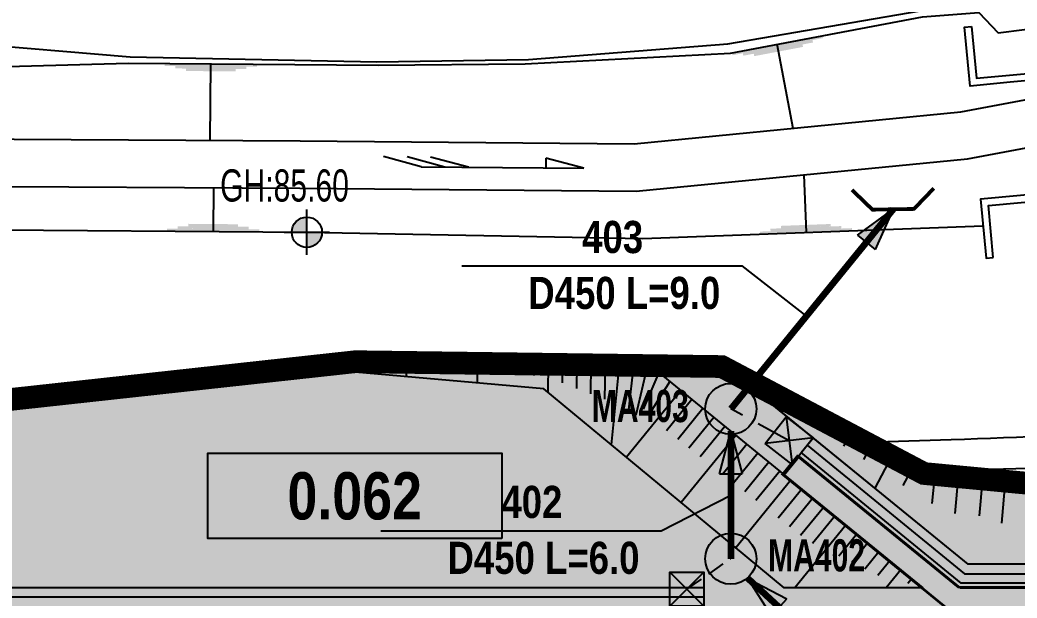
# Model space of a CAD drawing. Header units: inches. Extents: x 7998 to 323252, y 7981 to 229604.
# Drawn here: x 146476 to 188647, y 154854 to 179305 of the extents above; entities that cross this region are included whole.
import ezdxf
from ezdxf.enums import TextEntityAlignment as Align
from ezdxf.xclip import XClip

# ---------------------------------------------------------------- set-up
doc = ezdxf.new("R2010")
doc.units = ezdxf.units.IN
doc.header["$MEASUREMENT"] = 0
doc.header["$XCLIPFRAME"] = 0
doc.linetypes.add('DASHED', pattern=[0.75, 0.5, -0.25])
doc.linetypes.add('PHANTOM', pattern=[25, 20, -1, 1, -1, 1, -1])
for name, color, linetype in [('-00 기호-우수-U형플륨관D200', 4, 'Continuous'), ('CD_BASIN AREA', 30, 'Continuous'), ('CD_BASIN AREA_TEXT', 240, 'Continuous'), ('CD_BOX', 130, 'Continuous'), ('CD_MH_D900', 100, 'Continuous'), ('CD_MH_TEXT', 100, 'Continuous'), ('CD_PIPE_TEXT', 93, 'Continuous'), ('CD_PIPE_흄관', 100, 'Continuous'), ('CD_S GULLY 500', 90, 'Continuous'), ('CD_SUBDRAIN PIPE D250', 50, 'DASHED'), ('CE_GH', 240, 'Continuous'), ('CE_PROPERTY LINE', 2, 'PHANTOM'), ('XREF_BASE$0$0-녹지', 71, 'Continuous'), ('XREF_BASE$0$1-1CON', 35, 'Continuous'), ('XREF_BASE$0$1-5CON', 30, 'Continuous'), ('XREF_BASE$0$1-HY', 8, 'Continuous'), ('XREF_BASE$0$1-ROAD', 1, 'Continuous'), ('XREF_BASE$0$1-낙차구조물', 7, 'Continuous'), ('XREF_BASE$0$1-물선', 5, 'Continuous'), ('XREF_BASE$0$CE-SLOP-FILL', 1, 'Continuous'), ('XREF_BASE$0$NR', 7, 'Continuous'), ('XREF_BASE$0$절토옹벽', 2, 'Continuous'), ('XREF_BASE$0$지상1층 평면도$0$A-PK', 6, 'Continuous'), ('날개벽', 3, 'Continuous')]:
    doc.layers.add(name, color=color, linetype=linetype)
doc.layers.add('CE_GH_TEXT', color=2, linetype='Continuous', lineweight=20)
doc.styles.get("Standard").update_dxf_attribs({"font": 'txt', "bigfont": 'whgtxt.shx'})
doc.styles.add('나눔고딕B', font='나눔고딕BOLD.TTF')
doc.styles.add('나눔고딕N', font='나눔고딕.TTF')
doc.styles.add('휴먼엑스포', font='HMFMMUEX.TTC')
doc.linetypes.add('U', pattern='A,0.5,-0.0645,["U",휴먼엑스포,S=0.4,R=0,X=0,Y=-0.2],-0.4355,0.25', length=1.25)
doc.dimstyles.new('ISO-25', dxfattribs={"dimtxt": 2.5, "dimasz": 2.5, "dimexe": 1.25, "dimexo": 0.625, "dimtad": 1, "dimtxsty": 'Standard', "dimcen": 2.5, "dimadec": 0, "dimazin": 0, "dimtfac": 1, "dimtmove": 0, "dimatfit": 3, "dimfxl": 1, "dimarcsym": 0})

# ---------------------------------------------------------------- blocks, each defined once
blk = doc.blocks.new('XREF_BASE$0$XREF_BASE$0$A$C5E376D50')
at = {"layer": 'Defpoints', "color": 8, "linetype": 'Continuous', "flags": 128}
blk.add_lwpolyline([(360346, 223424), (363071, 246497), (359200, 258788), (354548, 315113), (347614, 310711), (345903, 311867), (339610, 313429), (331652, 314184), (323101, 318712), (307605, 318926), (287145, 316698), (275910, 312898), (273752, 317089), (262907, 326413), (241927, 330849), (227766, 320223), (223487, 311370)], dxfattribs=at)
blk = doc.blocks.new('XREF_BASE$0$A$C19E135C4')
at = {"layer": 'XREF_BASE$0$1-물선', "color": 8, "linetype": 'Continuous'}
for p, q in [((1.605, 0), (0, 0.416)), ((2.605, 0), (1, 0.416)), ((1.605, 0), (8.479, 0)), ((3.605, 0), (2, 0.416)), ((8.479, 0), (6.874, 0.416))]:
    blk.add_line(p, q, dxfattribs=at)
blk.add_lwpolyline([(6.874, 0.416), (6.874, 0)], dxfattribs=at)
blk = doc.blocks.new('XREF_BASE$0$A$C6A6F38D5')
h = blk.add_hatch(color=253)
h.dxf.hatch_style = 1
h.paths.add_polyline_path([(141950, 136597), (123154, 136587), (116343, 142136), (115711, 141361), (122798, 135586), (140951, 135597), (140966, 108197), (141966, 108197)])
at = {"layer": 'Defpoints', "ltscale": 150, "flags": 128}
blk.add_lwpolyline([(150371, 50641), (153097, 73715), (149225, 86006), (144573, 142330), (137639, 137929), (135928, 139085), (129635, 140647), (121677, 141402), (113127, 145930), (97630, 146144), (77170, 143916)], dxfattribs=at)
at = {"layer": 'XREF_BASE$0$1-1CON', "color": 251, "linetype": 'Continuous', "elevation": 89000}
blk.add_lwpolyline([(85475, 144671), (85453, 144672)], dxfattribs=at)
at = {"layer": 'XREF_BASE$0$CE-SLOP-FILL', "color": 251}
for p, q in [((95627, 145926), (95644, 145771)), ((96223, 145991), (96243, 145817)), ((96820, 146056), (96865, 145654)), ((97416, 146121), (97440, 145910)), ((98012, 146139), (98008, 145911)), ((98611, 146130), (98608, 145880)), ((99211, 146122), (99208, 145850)), ((99811, 146114), (99803, 145495)), ((100411, 146106), (100407, 145788)), ((101011, 146097), (101007, 145757)), ((101611, 146089), (101606, 145727)), ((102211, 146081), (102206, 145696)), ((102811, 146072), (102799, 145228)), ((103411, 146064), (103405, 145634)), ((104011, 146056), (104005, 145603)), ((104611, 146047), (104604, 145573)), ((105211, 146039), (105204, 145542)), ((105811, 146031), (105794, 144845)), ((106411, 146023), (106400, 145225)), ((107011, 146014), (106997, 144998)), ((107611, 146006), (107594, 144771)), ((108211, 145998), (108190, 144544)), ((108808, 145989), (108475, 142616)), ((109408, 145981), (109208, 144090)), ((110004, 145973), (109513, 143863)), ((92048, 145536), (92052, 145494)), ((92644, 145601), (92651, 145540)), ((93241, 145666), (93250, 145586)), ((93837, 145731), (93860, 145528)), ((94434, 145796), (94447, 145679)), ((95030, 145861), (95045, 145725)), ((110491, 145665), (109826, 144121)), ((91451, 145469), (91454, 145448)), ((110956, 145286), (110098, 143948)), ((111421, 144906), (109119, 142084)), ((111886, 144527), (110810, 143208)), ((112351, 144148), (111282, 142838)), ((112816, 143769), (111755, 142468)), ((113281, 143389), (112227, 142098)), ((113746, 143010), (111431, 140173)), ((114211, 142631), (113173, 141358)), ((114675, 142252), (113645, 140989)), ((115140, 141872), (114118, 140619)), ((115605, 141493), (114590, 140249)), ((116070, 141114), (113742, 138260)), ((116535, 140735), (115536, 139509)), ((117000, 140355), (116008, 139139)), ((117465, 139976), (116481, 138769)), ((117930, 139597), (116985, 138438)), ((118395, 139218), (116230, 136563)), ((118860, 138838), (118092, 137897)), ((119325, 138459), (118646, 137627)), ((119790, 138080), (119200, 137357)), ((120255, 137701), (119754, 137087)), ((120720, 137321), (120101, 136563)), ((121184, 136942), (121023, 136744))]:
    blk.add_line(p, q, dxfattribs=at)
at = {"layer": 'XREF_BASE$0$CE-SLOP-FILL', "color": 251, "linetype": 'ByBlock'}
for p, q in [((123571, 137556), (113637, 145660)), ((114136, 145375), (114112, 145330)), ((115020, 144907), (114949, 144774)), ((115912, 144455), (115669, 143997)), ((116787, 143972), (116624, 143662)), ((117679, 143519), (117461, 143106)), ((118555, 143037), (118298, 142550)), ((119447, 142583), (119135, 141994)), ((120330, 142115), (119622, 140775)), ((121214, 141647), (120810, 140883)), ((122151, 141365), (122034, 140135)), ((123146, 141271), (122998, 139707)), ((123146, 141271), (123146, 141270)), ((124176, 141174), (124028, 139610)), ((125137, 141083), (124971, 139292))]:
    blk.add_line(p, q, dxfattribs=at)
at = {"layer": 'XREF_BASE$0$CE-SLOP-FILL', "color": 251}
for points in [[(90855, 145406), (97630, 146144), (110116, 145971), (115791, 141342), (115791, 141342), (121649, 136563)], [(121649, 136563), (115791, 136563), (112578, 139225), (105617, 144978), (97644, 145687), (90855, 145406)]]:
    blk.add_lwpolyline(points, dxfattribs=at)
at = {"layer": 'XREF_BASE$0$CE-SLOP-FILL', "color": 251, "linetype": 'ByBlock', "flags": 128}
for points in [[(145061, 136424), (144573, 142330), (137639, 137929), (135928, 139085), (129635, 140647), (121677, 141402), (113637, 145660)], [(139333, 42081), (139333, 49150), (143186, 49150), (143186, 62215), (149516, 62215), (149516, 74025), (143011, 74025), (143011, 102558), (143011, 108156), (143011, 137556), (123571, 137556), (113692, 145615)]]:
    blk.add_lwpolyline(points, dxfattribs=at)
at = {"layer": 'XREF_BASE$0$절토옹벽', "color": 8, "linetype": 'ByBlock', "ltscale": 5, "flags": 128}
blk.add_lwpolyline([(116343, 142136, 100, 100, 0), (115711, 141361, 100, 100, 0), (122798, 135586, 100, 100, 0), (140951, 135597, 100, 100, 0), (140966, 108197, 100, 100, 0), (141966, 108197, 100, 100, 0), (141950, 136597, 100, 100, 0), (123154, 136587, 100, 100, 0)], format="xyseb", close=True, dxfattribs=at)
blk = doc.blocks.new('XREF_BASE$0$A$C55BF2D68')
at = {"layer": 'Defpoints', "color": 8, "elevation": 103000, "flags": 128}
blk.add_lwpolyline([(144915, 50641), (147641, 73715), (143769, 86006), (139117, 142330), (132183, 137929), (130472, 139085), (124179, 140647), (116221, 141402), (107671, 145930), (92175, 146144), (71714, 143916), (60480, 140116), (58322, 144307), (47476, 153630), (26496, 158067)], dxfattribs=at)
blk = doc.blocks.new('XREF_BASE', base_point=(0, 0))
at = {"layer": 'XREF_BASE$0$0-녹지'}
h = blk.add_hatch(color=254, dxfattribs=at)
h.dxf.hatch_style = 1
edge = h.paths.add_edge_path()
edge.add_arc((133461, 52569), 17500, 296.8893, 329.8113)
edge.add_arc((160256, 36981), 13500, 90.087, 149.8113, ccw=False)
edge.add_line((160236, 50481), (160682, 50481))
edge.add_line((160682, 50481), (160682, 45292))
edge.add_line((160682, 45292), (176682, 45301))
edge.add_line((176682, 45301), (184808, 50635))
edge.add_line((184808, 50635), (200764, 63591))
edge.add_line((200764, 63591), (200122, 64430))
edge.add_line((200122, 64430), (200872, 65038))
edge.add_line((200872, 65038), (200872, 68885))
edge.add_line((200872, 68885), (205269, 68885))
edge.add_line((205269, 68885), (205269, 81694))
edge.add_line((205269, 81694), (211599, 81694))
edge.add_line((211599, 81694), (211599, 91785))
edge.add_line((211599, 91785), (205269, 91785))
edge.add_line((205269, 91785), (205272, 127088))
edge.add_line((205272, 127088), (205069, 127088))
edge.add_line((205069, 127088), (205033, 155289))
edge.add_line((205033, 155289), (186237, 155289))
edge.add_line((186237, 155289), (179429, 160842))
edge.add_line((179429, 160842), (178797, 160068))
edge.add_line((178797, 160068), (185881, 154289))
edge.add_line((185881, 154289), (103072, 154288))
edge.add_line((103072, 154288), (103072, 154488))
edge.add_line((103072, 154488), (103072, 155188))
edge.add_arc((104572, 155188), 1500, 90, 180, ccw=False)
edge.add_line((104572, 156688), (118672, 156688))
edge.add_line((118672, 156688), (118672, 162688))
edge.add_line((118672, 162688), (118272, 162688))
edge.add_arc((118272, 164188), 1500, 180, 270, ccw=False)
edge.add_line((116772, 164188), (116772, 167888))
edge.add_line((116772, 167888), (87972, 167888))
edge.add_line((87972, 167888), (87972, 164188))
edge.add_arc((86472, 164188), 1500, 270, 360, ccw=False)
edge.add_line((86472, 162688), (83852, 162688))
edge.add_line((83852, 162688), (82894, 166371))
edge.add_line((82894, 166371), (66824, 162170))
edge.add_line((66824, 162170), (71408, 144597))
edge.add_arc((70442, 144340), 1000, 276.6298, 14.8497, ccw=False)
edge.add_arc((70010, 147750), 4437, 254.0004, 277.0886, ccw=False)
edge.add_line((68787, 143485), (70065, 143819))
edge.add_line((70065, 143819), (64960, 163338))
edge.add_line((64960, 163338), (71226, 164827))
edge.add_line((71226, 164827), (78886, 166667))
edge.add_line((78886, 166667), (85859, 168323))
edge.add_line((85859, 168323), (95266, 175399))
edge.add_line((95266, 175399), (115343, 171153))
edge.add_line((115343, 171153), (125281, 162604))
edge.add_line((125281, 162604), (125933, 163362))
edge.add_line((125933, 163362), (126135, 163596))
edge.add_line((126135, 163596), (126784, 163033))
edge.add_line((126784, 163033), (128945, 158845))
edge.add_line((128945, 158845), (140180, 162645))
edge.add_line((140180, 162645), (160640, 164873))
edge.add_line((160640, 164873), (176136, 164659))
edge.add_line((176136, 164659), (184686, 160131))
edge.add_line((184686, 160131), (192645, 159376))
edge.add_line((192645, 159376), (198937, 157814))
edge.add_line((198937, 157814), (200648, 156658))
edge.add_line((200648, 156658), (207583, 161059))
edge.add_line((207583, 161059), (212234, 104735))
edge.add_line((212234, 104735), (216106, 92444))
edge.add_line((216106, 92444), (213381, 69370))
edge.add_line((213381, 69370), (164803, 31697))
edge.add_line((164803, 31697), (164491, 35690))
edge.add_line((164491, 35690), (156725, 38010))
edge.add_line((156725, 38010), (156962, 44847))
edge.add_line((156962, 44847), (154690, 48543))
edge.add_line((154690, 48543), (151216, 39012))
edge.add_line((151216, 39012), (142817, 34754))
edge.add_line((142817, 34754), (141724, 30226))
edge.add_line((141724, 30226), (144803, 18729))
edge.add_line((144803, 18729), (138251, 19528))
edge.add_line((138251, 19528), (134150, 28629))
edge.add_line((134150, 28629), (125571, 33690))
edge.add_line((125571, 33690), (116093, 37925))
edge.add_line((116093, 37925), (103514, 45713))
edge.add_line((103514, 45713), (97837, 51675))
edge.add_line((97837, 51675), (95263, 54378))
edge.add_line((95263, 54378), (78650, 64680))
edge.add_line((78650, 64680), (74030, 71026))
edge.add_line((74030, 71026), (70390, 83008))
edge.add_line((70390, 83008), (70352, 95271))
edge.add_line((70352, 95271), (74248, 107384))
edge.add_line((74248, 107384), (76107, 115445))
edge.add_line((76107, 115445), (75634, 123435))
edge.add_line((75634, 123435), (72479, 128599))
edge.add_line((72479, 128599), (72371, 129016))
edge.add_arc((69656, 120961), 8500, 360, 71.3731, ccw=False)
edge.add_line((78156, 120961), (78156, 82685))
edge.add_arc((107656, 82685), 29500, 180, 238.204)
edge.add_line((92113, 57612), (124240, 37695))
edge.add_arc((133461, 52569), 17500, 238.204, 296.8893)
at = {"layer": 'Defpoints', "linetype": 'Continuous', "flags": 128}
blk.add_lwpolyline([(213385, 69372), (216110, 92446), (212238, 104737), (207587, 161061), (200653, 156660), (198941, 157816), (192649, 159378), (184691, 160133), (176140, 164661), (160644, 164875), (140184, 162647)], dxfattribs=at)
at = {"layer": 'XREF_BASE$0$0-녹지', "color": 8}
for points in [[(213381, 69370), (216106, 92444), (212234, 104735), (207583, 161059), (200648, 156658), (198937, 157814), (192645, 159376), (184686, 160131), (176136, 164659), (160640, 164873), (140180, 162645)], [(103072, 154288), (185881, 154289), (178797, 160068), (179429, 160842), (186237, 155289), (205033, 155289), (205069, 127088), (205272, 127088), (205269, 91785), (211599, 91785), (211599, 81694)]]:
    blk.add_lwpolyline(points, dxfattribs=at)
at = {"layer": 'XREF_BASE$0$1-1CON', "color": 8, "linetype": 'Continuous', "elevation": 91000}
blk.add_lwpolyline([(189438, 160333), (188591, 160320), (188082, 160312), (187573, 160303), (187064, 160294), (186555, 160284), (186045, 160273), (185535, 160262), (185024, 160251), (184514, 160239), (184487, 160238)], dxfattribs=at)
at = {"layer": 'XREF_BASE$0$1-5CON', "color": 8, "linetype": 'Continuous', "elevation": 90000}
blk.add_lwpolyline([(189178, 161680), (188626, 161658), (188074, 161635), (187523, 161613), (186971, 161590), (186420, 161569), (185868, 161549), (184525, 161503), (183179, 161469), (182386, 161452), (182200, 161449)], dxfattribs=at)
at = {"layer": 'XREF_BASE$0$1-HY', "color": 8}
for points in [[(144406, 177301), (151059, 177487), (161634, 177397), (167839, 177448), (176529, 177909), (184656, 179449), (187039, 179621), (187847, 178767), (190073, 179047), (191727, 180800), (199759, 182232), (213116, 184785), (222260, 187447)], [(119713, 178095), (124998, 174205), (133535, 171733), (143759, 170455), (158613, 170331), (172816, 170067), (187213, 170609)]]:
    blk.add_lwpolyline(points, dxfattribs=at)
at = {"layer": 'XREF_BASE$0$1-ROAD', "color": 8}
blk.add_lwpolyline([(93322, 196222), (97540, 191714), (99166, 190375), (103700, 190161), (110199, 189109), (116514, 188089), (122065, 186412), (128921, 183597), (134846, 181218), (139228, 179942), (144089, 178349), (151136, 177757), (161572, 177544), (167987, 177633), (176422, 178305), (184552, 179690), (190088, 180728), (199715, 182579), (213042, 185273), (222229, 187651)], dxfattribs=at)
at = {"layer": 'XREF_BASE$0$1-낙차구조물', "color": 8}
for points in [[(186726, 179032), (186931, 176842), (188325, 176972), (191713, 177290), (191629, 178186), (191928, 178214), (192040, 177019), (188353, 176674), (186660, 176515), (186427, 179004)], [(187640, 169268), (187435, 171459), (188829, 171589), (192217, 171906), (192301, 171010), (192600, 171038), (192488, 172233), (188801, 171888), (187108, 171729), (187341, 169240)]]:
    blk.add_lwpolyline(points, close=True, dxfattribs=at)
at = {"layer": 'XREF_BASE$0$1-물선', "color": 8}
for points in [[(84417, 204914), (85435, 204412), (90429, 195929), (93916, 190894), (97015, 187922), (100684, 186929), (106323, 185894), (111494, 184956), (115701, 183967), (121758, 181366), (126754, 177649), (134143, 175555), (143793, 174285), (158329, 174194), (172454, 174065), (186275, 175422), (199057, 177819), (213007, 180263), (220731, 182401), (227724, 184686), (233225, 186274), (244301, 188204), (257471, 187814), (266777, 187343)], [(84011, 204473), (83711, 203397), (88743, 194851), (92387, 189590), (95999, 186125), (100242, 184977), (105964, 183926), (111087, 182997), (115073, 182060), (120753, 179621), (125855, 175825), (133738, 173591), (143656, 172286), (158313, 172194), (172543, 172064), (186558, 173440), (199414, 175851), (213352, 178293), (220445, 180016), (228346, 182738), (233913, 184239), (244357, 186030), (260477, 184957), (267153, 184662)]]:
    blk.add_lwpolyline(points, dxfattribs=at)
at = {"layer": 'XREF_BASE$0$NR', "color": 8, "linetype": 'Continuous'}
for p, q in [((179180, 174725), (178506, 178284)), ((154525, 174218), (154552, 177457)), ((179634, 172760), (179726, 170327)), ((154663, 172217), (154647, 170364))]:
    blk.add_line(p, q, dxfattribs=at)
for points in [[(176590, 177921), (180422, 178647), (176610, 177818), (180442, 178544)], [(177052, 177902), (179999, 178460), (177071, 177798), (180019, 178357)], [(177514, 177882), (179577, 178273), (177533, 177779), (179596, 178170)], [(152602, 177473), (156502, 177440), (152601, 177368), (156501, 177335)], [(153051, 177365), (156051, 177339), (153050, 177260), (156050, 177234)], [(153500, 177256), (155600, 177238), (153499, 177151), (155599, 177133)], [(156597, 170348), (152697, 170380), (156598, 170453), (152698, 170485)], [(156148, 170456), (153148, 170482), (156149, 170561), (153149, 170587)], [(155699, 170565), (153599, 170583), (155700, 170670), (153600, 170688)], [(181675, 170401), (177777, 170254), (181671, 170506), (177773, 170359)], [(181221, 170489), (178223, 170376), (181217, 170593), (178219, 170481)], [(180767, 170577), (178669, 170497), (180763, 170681), (178665, 170602)]]:
    blk.add_solid(points, dxfattribs=at)
ref = blk.add_blockref('XREF_BASE$0$XREF_BASE$0$A$C5E376D50', (-146978, -154052))
XClip(ref).set_block_clipping_path([(154965.4345864058, 162053.3751671459), (438965.4345861674, 383653.3751671459)])
at = {"layer": 'XREF_BASE$0$1-물선', "color": 8, "linetype": 'Continuous', "xscale": 1000, "yscale": 1000, "zscale": 1000, "rotation": 359.4756724081817}
blk.add_blockref('XREF_BASE$0$A$C19E135C4', (161845, 173115), dxfattribs=at)
at = {"layer": 'XREF_BASE$0$절토옹벽'}
blk.add_blockref('XREF_BASE$0$A$C6A6F38D5', (63014, 18731), dxfattribs=at)
at = {"layer": 'XREF_BASE$0$지상1층 평면도$0$A-PK'}
blk.add_blockref('XREF_BASE$0$A$C55BF2D68', (68452, 18734, -103000), dxfattribs=at)
blk = doc.blocks.new('A$C22D04AE8')
at = {"layer": 'CE_GH'}
h = blk.add_hatch(color=256, dxfattribs=at)
h.paths.add_polyline_path([(0, 0), (0, 800, 0.414214), (-800, 0)])
h.paths.add_polyline_path([(800, 0), (0, 0), (0, -800, 0.414214)])
for points in [[(0, -1200), (0, 1200)], [(-1200, 0), (1200, 0)]]:
    blk.add_lwpolyline(points, dxfattribs=at)
blk.add_circle((0, 0), 800, dxfattribs=at)
blk = doc.blocks.new('CD_S GULLY 500')
at = {"layer": 'CD_S GULLY 500', "linetype": 'ByBlock'}
h = blk.add_hatch(color=255, dxfattribs=at)
h.paths.add_polyline_path([(-900, 900), (0, 0), (900, 900)])
h.paths.add_polyline_path([(0, 0), (-900, -900), (900, -900)])
h = blk.add_hatch(color=90, dxfattribs=at)
h.paths.add_polyline_path([(0, 0), (-900, 900), (-900, -900)])
h.paths.add_polyline_path([(0, 0), (900, -900), (900, 900)])
at = {"layer": 'CD_S GULLY 500', "color": 90}
blk.add_lwpolyline([(-900, -900), (-900, 900), (900, 900), (900, -900)], close=True, dxfattribs=at)
for points in [[(-900, 900), (900, -900)], [(900, 900), (-900, -900)]]:
    blk.add_lwpolyline(points, dxfattribs=at)
blk = doc.blocks.new('_Open30 D')
at = {"linetype": 'ByBlock'}
blk.add_hatch(color=256, dxfattribs=at).paths.add_polyline_path([(-1, 0.268), (-1, -0.268), (0, 0)])
at = {"color": 0, "linetype": 'ByBlock', "lineweight": -2}
for p, q in [((-1, 0.268), (0, 0)), ((0, 0), (-1, -0.268))]:
    blk.add_line(p, q, dxfattribs=at)
at = {"linetype": 'ByBlock'}
blk.add_lwpolyline([(-1, 0.268), (-1, -0.268)], dxfattribs=at)
blk = doc.blocks.new('CD_MH_D900')
at = {"layer": 'CD_MH_D900', "linetype": 'ByBlock'}
h = blk.add_hatch(color=255, dxfattribs=at)
edge = h.paths.add_edge_path()
edge.add_arc((0, 0), 1350, 0, 360)
at = {"layer": 'CD_MH_D900'}
blk.add_circle((0, 0), 1350, dxfattribs=at)
blk = doc.blocks.new('FDGSG')
at = {"layer": 'CD_BOX', "linetype": 'ByBlock'}
h = blk.add_hatch(color=254, dxfattribs=at)
h.dxf.hatch_style = 1
h.paths.add_polyline_path([(7773, 0), (-7773, 0), (-7773, 4500), (7773, 4500)])
blk.add_lwpolyline([(7773, 0), (-7773, 0), (-7773, 4500), (7773, 4500)], close=True, dxfattribs=at)

msp = doc.modelspace()

# ---------------------------------------------------------------- linework, layer by layer
at = {"layer": '-00 기호-우수-U형플륨관D200', "linetype": 'ByBlock'}
for points in [[(179514, 161009), (180020, 161629)], [(122461, 155305), (175405, 155305)], [(175405, 155305), (175405, 154505)]]:
    msp.add_lwpolyline(points, dxfattribs=at)
at = {"layer": '-00 기호-우수-U형플륨관D200'}
for points in [[(206013, 91779), (206013, 156279), (186573, 156282), (180020, 161629)], [(205213, 91779), (205213, 155479), (186288, 155482), (179514, 161009)]]:
    msp.add_lwpolyline(points, dxfattribs=at)
at = {"layer": '-00 기호-우수-U형플륨관D200', "linetype": 'U', "ltscale": 1600, "flags": 128}
for points in [[(179767, 161319), (186431, 155882), (205613, 155879)], [(122461, 154905), (175405, 154905)]]:
    msp.add_lwpolyline(points, dxfattribs=at)
at = {"layer": 'CD_BASIN AREA', "linetype": 'DASHED', "ltscale": 10000, "const_width": 960, "flags": 128}
msp.add_lwpolyline([(200609, 156702), (198963, 157813), (192670, 159372), (184711, 160122), (176158, 164645), (160662, 164851), (140203, 162611), (128970, 158805), (126810, 162995), (115959, 172313), (94977, 176737), (85691, 169834), (78569, 167976), (74138, 168017), (71058, 166327), (63392, 166294), (63009, 164883), (66120, 152932), (68499, 143908), (70783, 135173), (72511, 128528), (72521, 128528), (75679, 123366), (75733, 122475)], dxfattribs=at)
at = {"layer": 'CD_PIPE_TEXT', "color": 7, "elevation": 87000}
msp.add_lwpolyline([(165161, 168901), (177011, 168901), (179765, 166751)], dxfattribs=at)
at = {"layer": 'CD_PIPE_TEXT', "color": 7}
msp.add_lwpolyline([(161744, 157696), (173595, 157696), (176541, 159212)], dxfattribs=at)
at = {"layer": 'CD_SUBDRAIN PIPE D250', "ltscale": 3000}
msp.add_lwpolyline([(179009, 161507), (176541, 162855)], dxfattribs=at)
at = {"layer": 'CD_SUBDRAIN PIPE D250', "ltscale": 1500}
msp.add_lwpolyline([(174685, 155225), (176541, 156518)], dxfattribs=at)
at = {"layer": 'CE_PROPERTY LINE', "color": 8, "ltscale": 150, "const_width": 480, "flags": 128}
msp.add_lwpolyline([(94952, 176794), (85680, 169836), (78558, 167978), (74138, 168017), (71047, 166329), (63383, 166299), (63000, 164887), (68456, 143979), (70736, 135243), (72470, 128597), (75625, 123433), (76098, 115444), (74239, 107382), (70342, 95268), (70381, 83006), (74021, 71024), (78641, 64678), (95254, 54375), (97828, 51673), (103505, 45711), (116084, 37923), (125561, 33688), (134141, 28627), (138242, 19526), (141364, 19130), (144794, 18727), (141715, 30224), (142808, 34754), (151206, 39010), (154680, 48541), (156953, 44845), (156716, 38008), (164482, 35687), (164774, 31950), (165001, 31855), (213371, 69368), (216097, 92442), (212225, 104733), (207574, 161057), (200639, 156656), (198928, 157812), (192636, 159374), (184677, 160129), (176127, 164657), (160631, 164871), (140170, 162643), (128936, 158843), (126778, 163034), (115932, 172357)], close=True, dxfattribs=at)
at = {"layer": '날개벽', "elevation": 85000}
msp.add_lwpolyline([(181664, 172119, 160, 160, 0), (182532, 171281, 160, 160, 0), (184287, 171312, 160, 160, 0), (185125, 172181, 0, 0, 0)], format="xyseb", dxfattribs=at)

# ---------------------------------------------------------------- block references
at = {"layer": '-00 기호-우수-U형플륨관D200', "linetype": 'U', "ltscale": 1600}
msp.add_blockref('XREF_BASE', (-2, -6), dxfattribs=at)
at = {"layer": 'CD_BOX', "linetype": 'ByBlock', "xscale": 0.8, "yscale": 0.8, "zscale": 0.8}
msp.add_blockref('FDGSG', (160635, 157377), dxfattribs=at)
at = {"layer": 'CD_MH_D900', "linetype": 'ByBlock', "xscale": 0.8, "yscale": 0.8, "zscale": 0.8}
for p in [(176541, 162855), (176541, 156518)]:
    msp.add_blockref('CD_MH_D900', p, dxfattribs=at)
at = {"layer": 'CD_S GULLY 500', "linetype": 'ByBlock', "xscale": 0.8, "yscale": 0.8, "zscale": 0.8, "rotation": 321.8790121241892}
msp.add_blockref('CD_S GULLY 500', (179009, 161507), dxfattribs=at)
at = {"layer": 'CD_S GULLY 500', "linetype": 'ByBlock', "xscale": 0.8, "yscale": 0.8, "zscale": 0.8}
msp.add_blockref('CD_S GULLY 500', (174685, 155225), dxfattribs=at)
at = {"layer": 'CE_GH', "linetype": 'ByBlock', "xscale": 0.8, "yscale": 0.8, "zscale": 0.8}
msp.add_blockref('A$C22D04AE8', (158611, 170325), dxfattribs=at)

# ---------------------------------------------------------------- texts
at = {"layer": 'CD_BASIN AREA_TEXT', "style": '나눔고딕B', "width": 0.85}
msp.add_text('0.062', height=2000, dxfattribs=at).set_placement((160635, 159177), align=Align.MIDDLE_CENTER)
at = {"layer": 'CD_MH_TEXT', "style": '나눔고딕B', "width": 0.7}
for s, p in [('MA403', (172713, 162978)), ('MA402', (180169, 156660))]:
    msp.add_text(s, height=1360, dxfattribs=at).set_placement(p, align=Align.MIDDLE_CENTER)
at = {"layer": 'CD_PIPE_TEXT', "style": '나눔고딕B', "width": 0.85}
for s, p in [('403', (171544, 170126, 87000)), ('D450 L=9.0', (172036, 167760, 87000)), ('402', (168128, 158921)), ('D450 L=6.0', (168619, 156556))]:
    msp.add_text(s, height=1360, dxfattribs=at).set_placement(p, align=Align.MIDDLE_CENTER)
at = {"layer": 'CE_GH_TEXT', "color": 2, "lineweight": 20, "style": '나눔고딕N', "width": 0.7}
msp.add_text('GH:85.60', height=1360, dxfattribs=at).set_placement((154942, 172305), align=Align.MIDDLE_LEFT)

# ---------------------------------------------------------------- leaders
at = {"layer": 'CD_PIPE_흄관'}
for points in [[(183410, 171296), (176541, 162855)], [(176541, 161906), (176541, 156518)], [(177255, 155677), (192676, 141564)]]:
    msp.add_leader(points, dimstyle='ISO-25', override={"dimasz": 1800, "dimclrd": 256, "dimldrblk": '_Open30 D', "dimlwd": 65535}, dxfattribs=at)

doc.saveas('drawing.dxf')
